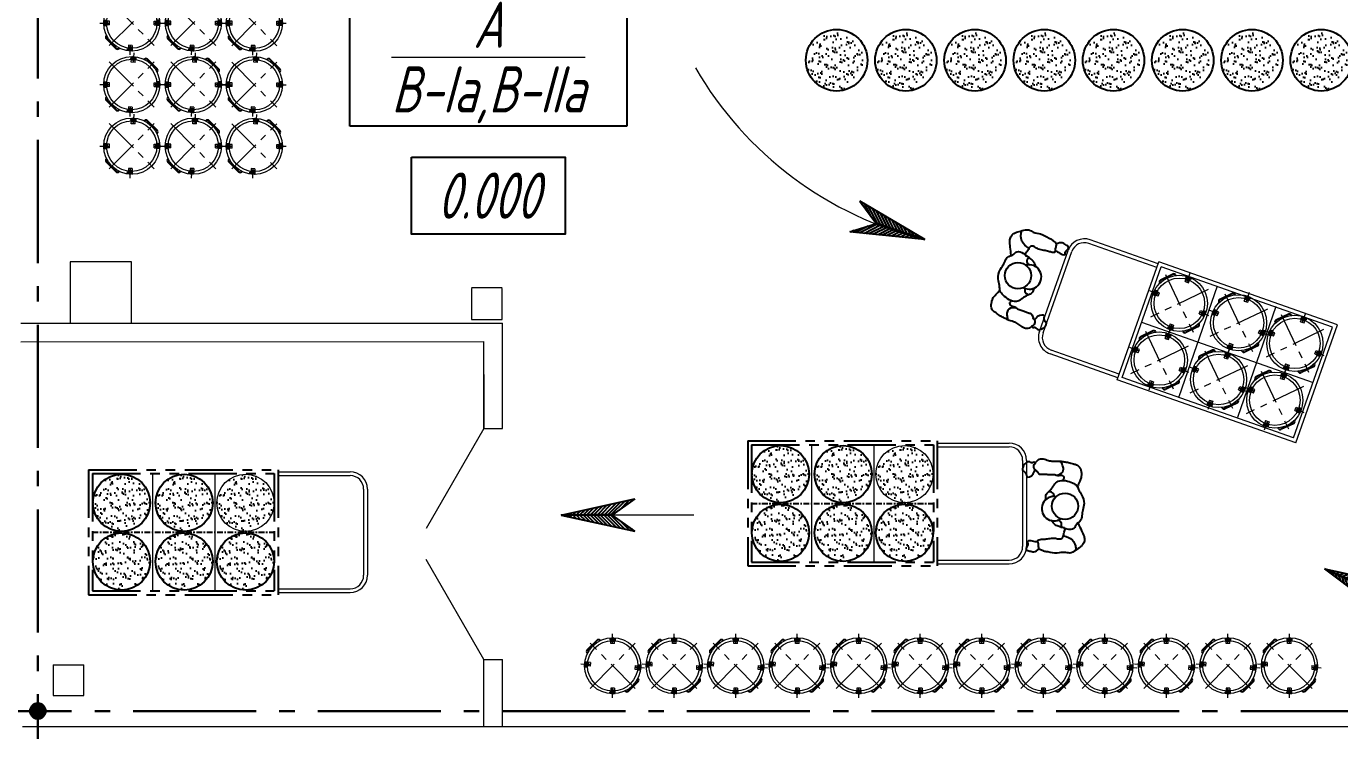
# Model space of a CAD drawing. Header units: millimetres. Extents: x -14296 to 10264, y -13087 to -5602.
# Drawn here: x -2942.2 to -2856.8, y -12718.4 to -12672.6 of the extents above; entities that cross this region are included whole.
import ezdxf

# ---------------------------------------------------------------- set-up
doc = ezdxf.new("R2010")
doc.units = ezdxf.units.MM
for name, pattern in [('CENTER', [50.8, 31.75, -6.35, 6.35, -6.35]), ('CENTER2', [1.125, 0.75, -0.125, 0.125, -0.125]), ('gost6', [12, 8, -1.5, 1, -1.5]), ('PHANTOM2', [1.25, 0.625, -0.125, 0.125, -0.125, 0.125, -0.125])]:
    doc.linetypes.add(name, pattern=pattern)
for name, color, linetype, lineweight in [('1', 4, 'Continuous', 15), ('Заземление (Сущ)', 6, 'gost6', 25), ('Рамка тонкая', 5, 'Continuous', 25), ('Строительный', 251, 'Continuous', 13), ('Текст', 7, 'Continuous', 20)]:
    doc.layers.add(name, color=color, linetype=linetype, lineweight=lineweight)
doc.layers.add('НОВЫЙ', color=7, linetype='Continuous')
doc.layers.add('орудован', color=7, linetype='Continuous')
doc.styles.add('Simplex', font='simplex.shx', dxfattribs={"width": 0.7, "oblique": 15})
pattern_1 = [(37.5, (-3564.88457, -13028.9184), (-0.0223344, 0.68315873), [0, -0.53891865, 0, -0.60273797, 0, -0.5761466]), (7.5, (-3564.8846, -13028.9184), (0.6274774, 1.0005968), [0, -0.29073243, 0, -0.4857359, 0, -0.18613967]), (327.5, (-3565.32067, -13028.9184), (1.1041249, 0.00200613), [0, -0.17727587, 0, -0.63819314, 0, -0.8331966]), (317.5, (-3565.3207, -13028.9184), (1.0658278, 0.311181), [0, -0.08863794, 0, -0.41837106, 0, -0.47864486])]
pattern_2 = [(37.5, (-3560.8158, -13028.9184), (-0.0223344, 0.68315873), [0, -0.53891865, 0, -0.60273797, 0, -0.5761466]), (7.5, (-3560.8158, -13028.9184), (0.6274774, 1.0005968), [0, -0.29073243, 0, -0.4857359, 0, -0.18613967]), (327.5, (-3561.2519, -13028.9184), (1.1041249, 0.00200613), [0, -0.17727587, 0, -0.63819314, 0, -0.8331966]), (317.5, (-3561.2519, -13028.9184), (1.0658278, 0.311181), [0, -0.08863794, 0, -0.41837106, 0, -0.47864486])]
pattern_3 = [(37.5, (-3556.82246, -13028.9184), (-0.0223344, 0.68315873), [0, -0.53891865, 0, -0.60273797, 0, -0.5761466]), (7.5, (-3556.8225, -13028.9184), (0.6274774, 1.0005968), [0, -0.29073243, 0, -0.4857359, 0, -0.18613967]), (327.5, (-3557.25856, -13028.9184), (1.1041249, 0.00200613), [0, -0.17727587, 0, -0.63819314, 0, -0.8331966]), (317.5, (-3557.2586, -13028.9184), (1.0658278, 0.311181), [0, -0.08863794, 0, -0.41837106, 0, -0.47864486])]
pattern_4 = [(37.5, (-3522.0415, -13027.0496), (-0.0223344, 0.68315873), [0, -0.53891865, 0, -0.60273797, 0, -0.5761466]), (7.5, (-3522.0415, -13027.0496), (0.6274774, 1.0005968), [0, -0.29073243, 0, -0.4857359, 0, -0.18613967]), (327.5, (-3522.4776, -13027.0496), (1.1041249, 0.00200613), [0, -0.17727587, 0, -0.63819314, 0, -0.8331966]), (317.5, (-3522.4776, -13027.0496), (1.0658278, 0.311181), [0, -0.08863794, 0, -0.41837106, 0, -0.47864486])]
pattern_5 = [(37.5, (-3517.97273, -13027.0496), (-0.0223344, 0.68315873), [0, -0.53891865, 0, -0.60273797, 0, -0.5761466]), (7.5, (-3517.9727, -13027.0496), (0.6274774, 1.0005968), [0, -0.29073243, 0, -0.4857359, 0, -0.18613967]), (327.5, (-3518.40883, -13027.0496), (1.1041249, 0.00200613), [0, -0.17727587, 0, -0.63819314, 0, -0.8331966]), (317.5, (-3518.4088, -13027.0496), (1.0658278, 0.311181), [0, -0.08863794, 0, -0.41837106, 0, -0.47864486])]
pattern_6 = [(37.5, (-3513.9794, -13027.0496), (-0.0223344, 0.68315873), [0, -0.53891865, 0, -0.60273797, 0, -0.5761466]), (7.5, (-3513.9794, -13027.0496), (0.6274774, 1.0005968), [0, -0.29073243, 0, -0.4857359, 0, -0.18613967]), (327.5, (-3514.4155, -13027.0496), (1.1041249, 0.00200613), [0, -0.17727587, 0, -0.63819314, 0, -0.8331966]), (317.5, (-3514.4155, -13027.0496), (1.0658278, 0.311181), [0, -0.08863794, 0, -0.41837106, 0, -0.47864486])]

# ---------------------------------------------------------------- blocks, each defined once
blk = doc.blocks.new('*X471')
at = {"color": 0, "linetype": 'Continuous'}
for p, q in [((172.17, 557.872), (172.747, 558.449)), ((172.396, 557.874), (173.034, 558.512)), ((172.623, 557.876), (173.322, 558.575)), ((172.849, 557.878), (173.609, 558.638)), ((173.075, 557.879), (173.897, 558.701)), ((173.302, 557.881), (174.184, 558.764)), ((173.825, 558.18), (174.472, 558.826)), ((174.617, 558.747), (174.759, 558.889)), ((170.133, 557.856), (170.16, 557.882)), ((170.36, 557.858), (170.447, 557.945)), ((170.586, 557.859), (170.735, 558.008)), ((170.812, 557.861), (171.022, 558.071)), ((171.039, 557.863), (171.309, 558.134)), ((171.265, 557.865), (171.597, 558.197)), ((171.491, 557.867), (171.884, 558.26)), ((171.717, 557.868), (172.172, 558.323)), ((171.944, 557.87), (172.459, 558.386))]:
    blk.add_line(p, q, dxfattribs=at)
blk = doc.blocks.new('A$C54072D2E')
at = {"layer": 'НОВЫЙ', "color": 3}
for p, q in [((-1.442, 1.063), (-0.001, 0.054)), ((3.373, 0.064), (-1.442, 1.063)), ((3.373, 0.064), (-1.419, -1.041)), ((-1.419, -1.041), (0, 0)), ((-0.001, 0.054), (3.373, 0.064)), ((0, 0), (3.373, 0.064))]:
    blk.add_line(p, q, dxfattribs=at)
at = {"layer": 'НОВЫЙ', "color": 3, "xscale": -1, "rotation": 0.6223394794367199}
blk.add_blockref('*X471', (179.458, -555.912), dxfattribs=at)
at = {"layer": 'НОВЫЙ', "color": 3, "rotation": 180.6223394794367}
blk.add_blockref('*X471', (167.34, 559.733), dxfattribs=at)
blk = doc.blocks.new('A$C13DC7972')
at = {"layer": '1', "color": 3, "linetype": 'CENTER', "ltscale": 0.07}
for p, q in [((0, 2.075), (0, -2.075)), ((-2.075, 0), (2.075, 0))]:
    blk.add_line(p, q, dxfattribs=at)
at = {"layer": '1', "color": 3}
for p, q in [((-1.467, 1.467), (-1.029, 1.029)), ((-1.361, 1.191), (-1.388, 1.164)), ((-1.388, 1.164), (-1.278, 1.053)), ((-1.114, 0.944), (-1.373, 1.203)), ((-1.334, 1.164), (-1.299, 1.2)), ((-1.316, 1.217), (-1.213, 1.114)), ((-1.081, 1.366), (-1.309, 1.139)), ((-1.278, 1.053), (-1.251, 1.081)), ((-1.217, 1.316), (-1.114, 1.213)), ((-1.213, 1.114), (-1.114, 1.213)), ((-0.944, 1.114), (-1.203, 1.373)), ((-1.2, 1.299), (-1.164, 1.334)), ((-1.199, 1.029), (-1.029, 1.199)), ((-1.051, 1.259), (-1.182, 1.39)), ((-1.153, 1.361), (-1.131, 1.384)), ((-1.131, 1.384), (-1.064, 1.317)), ((-1.114, 0.944), (-0.944, 1.114)), ((-1.064, 1.317), (-1.087, 1.295)), ((1.013, 1.051), (1.288, 1.293)), ((1.172, 0.871), (1.013, 1.051)), ((1.558, 1.371), (1.092, 0.961)), ((1.262, 0.95), (1.103, 1.13)), ((1.129, 1.189), (1.268, 1.312)), ((1.217, 1.309), (1.146, 1.247)), ((1.146, 1.247), (1.167, 1.223)), ((1.166, 1.295), (1.379, 1.053)), ((1.172, 0.871), (1.446, 1.113)), ((1.299, 1.236), (1.189, 1.139)), ((1.281, 1.034), (1.189, 1.139)), ((1.238, 1.285), (1.217, 1.309)), ((1.28, 1.22), (1.247, 1.257)), ((1.391, 1.131), (1.281, 1.034)), ((1.343, 0.969), (1.317, 0.999)), ((1.46, 1.073), (1.343, 0.969)), ((1.406, 1.077), (1.373, 1.114)), ((1.434, 1.102), (1.46, 1.073)), ((-1.91, 0.45), (-1.91, -0.45)), ((-1.86, 0.45), (-1.86, -0.45)), ((-1.76, 0.6), (-1.724, 0.6)), ((1.76, 0.6), (1.724, 0.6)), ((1.86, 0.45), (1.86, -0.45)), ((1.91, 0.45), (1.91, -0.45)), ((-1.76, -0.6), (-1.724, -0.6)), ((1.76, -0.6), (1.724, -0.6)), ((-1.092, -0.961), (-1.558, -1.371)), ((-1.324, -0.968), (-1.463, -1.091)), ((-1.453, -1.04), (-1.383, -0.978)), ((-1.432, -1.064), (-1.453, -1.04)), ((-1.172, -0.871), (-1.446, -1.113)), ((-1.433, -0.992), (-1.22, -1.233)), ((-1.373, -1.114), (-1.406, -1.077)), ((-1.391, -1.131), (-1.281, -1.034)), ((-1.383, -0.978), (-1.362, -1.002)), ((-1.299, -1.236), (-1.189, -1.139)), ((-1.013, -1.051), (-1.288, -1.293)), ((-1.189, -1.139), (-1.281, -1.034)), ((-1.247, -1.257), (-1.28, -1.22)), ((-1.276, -1.282), (-1.25, -1.311)), ((-1.103, -1.13), (-1.262, -0.95)), ((-1.25, -1.311), (-1.133, -1.208)), ((-1.013, -1.051), (-1.172, -0.871)), ((-1.133, -1.208), (-1.158, -1.179)), ((0.944, -1.114), (1.114, -0.944)), ((0.944, -1.114), (1.203, -1.373)), ((1.029, -1.029), (1.467, -1.467)), ((1.029, -1.199), (1.199, -1.029)), ((1.053, -1.278), (1.081, -1.251)), ((1.164, -1.388), (1.053, -1.278)), ((1.114, -0.944), (1.373, -1.203)), ((1.114, -1.213), (1.213, -1.114)), ((1.217, -1.316), (1.114, -1.213)), ((1.366, -1.081), (1.139, -1.309)), ((1.164, -1.334), (1.2, -1.299)), ((1.191, -1.361), (1.164, -1.388)), ((1.316, -1.217), (1.213, -1.114)), ((1.259, -1.051), (1.39, -1.182)), ((1.317, -1.064), (1.295, -1.087)), ((1.299, -1.2), (1.334, -1.164)), ((1.384, -1.131), (1.317, -1.064)), ((1.361, -1.153), (1.384, -1.131))]:
    blk.add_line(p, q, dxfattribs=at)
for radius in [1.825, 1.64]:
    blk.add_circle((0, 0), radius, dxfattribs=at)
for centre, radius, start, end in [((-1.227, 1.227), 0.09, 83.94798, 186.05202), ((-1.227, 1.227), 0.09, 263.94798, 6.05202), ((1.303, 1.146), 0.09, 170.29012, 272.39416), ((1.303, 1.146), 0.09, 350.29012, 92.39416), ((-1.76, 0.45), 0.15, 90, 180), ((-1.76, 0.45), 0.1, 90, 180), ((1.76, 0.45), 0.15, 0, 90), ((1.76, 0.45), 0.1, 0, 90), ((-1.76, -0.45), 0.15, 180, 270), ((-1.76, -0.45), 0.1, 180, 270), ((1.76, -0.45), 0.15, 270, 0), ((1.76, -0.45), 0.1, 270, 0), ((-1.303, -1.146), 0.09, 170.29012, 272.39416), ((-1.303, -1.146), 0.09, 350.29012, 92.39416), ((1.227, -1.227), 0.09, 83.94798, 186.05202), ((1.227, -1.227), 0.09, 263.94798, 6.05202)]:
    blk.add_arc(centre, radius, start, end, dxfattribs=at)

msp = doc.modelspace()

# ---------------------------------------------------------------- hatches: boundary and pattern name
h = msp.add_hatch()
h.set_pattern_fill('AR-SAND', color=256, scale=0.013959, angle=17.7879354)
h.set_pattern_definition([(55.287935, (-3389.0016, -13176.8083), (-0.22996813, 0.64367642), [0, -0.53891865, 0, -0.60273797, 0, -0.5761466]), (25.28794, (-3389.0016, -13176.8083), (0.2918029, 1.1444531), [0, -0.29073243, 0, -0.4857359, 0, -0.18613967]), (345.28794, (-3389.4169, -13176.94155), (1.05072796, 0.33921465), [0, -0.17727587, 0, -0.63819314, 0, -0.8331966]), (335.28794, (-3389.4169, -13176.94155), (0.9198104, 0.6219095), [0, -0.08863794, 0, -0.41837106, 0, -0.47864486])])
h.paths.add_polyline_path([(-2891.32169, -12675.4343, 1), (-2887.77731, -12674.29715, 1)])
h = msp.add_hatch()
h.set_pattern_fill('AR-SAND', color=256, scale=0.013959, angle=17.7879354)
h.set_pattern_definition([(55.287935, (-3384.5016, -13176.8083), (-0.22996813, 0.64367642), [0, -0.53891865, 0, -0.60273797, 0, -0.5761466]), (25.28794, (-3384.5016, -13176.8083), (0.2918029, 1.1444531), [0, -0.29073243, 0, -0.4857359, 0, -0.18613967]), (345.28794, (-3384.9169, -13176.94155), (1.05072796, 0.33921465), [0, -0.17727587, 0, -0.63819314, 0, -0.8331966]), (335.28794, (-3384.9169, -13176.94155), (0.9198104, 0.6219095), [0, -0.08863794, 0, -0.41837106, 0, -0.47864486])])
h.paths.add_polyline_path([(-2886.82169, -12675.4343, 1), (-2883.27731, -12674.29715, 1)])
h = msp.add_hatch()
h.set_pattern_fill('AR-SAND', color=256, scale=0.013959, angle=17.7879354)
h.set_pattern_definition([(55.287935, (-3380.0016, -13176.8083), (-0.22996813, 0.64367642), [0, -0.53891865, 0, -0.60273797, 0, -0.5761466]), (25.28794, (-3380.0016, -13176.8083), (0.2918029, 1.1444531), [0, -0.29073243, 0, -0.4857359, 0, -0.18613967]), (345.28794, (-3380.4169, -13176.94155), (1.05072796, 0.33921465), [0, -0.17727587, 0, -0.63819314, 0, -0.8331966]), (335.28794, (-3380.4169, -13176.94155), (0.9198104, 0.6219095), [0, -0.08863794, 0, -0.41837106, 0, -0.47864486])])
h.paths.add_polyline_path([(-2882.32169, -12675.4343, 1), (-2878.77731, -12674.29715, 1)])
h = msp.add_hatch()
h.set_pattern_fill('AR-SAND', color=256, scale=0.013959, angle=17.7879354)
h.set_pattern_definition([(55.287935, (-3375.5016, -13176.8083), (-0.22996813, 0.64367642), [0, -0.53891865, 0, -0.60273797, 0, -0.5761466]), (25.28794, (-3375.5016, -13176.8083), (0.2918029, 1.1444531), [0, -0.29073243, 0, -0.4857359, 0, -0.18613967]), (345.28794, (-3375.9169, -13176.94155), (1.05072796, 0.33921465), [0, -0.17727587, 0, -0.63819314, 0, -0.8331966]), (335.28794, (-3375.9169, -13176.94155), (0.9198104, 0.6219095), [0, -0.08863794, 0, -0.41837106, 0, -0.47864486])])
h.paths.add_polyline_path([(-2877.82169, -12675.4343, 1), (-2874.27731, -12674.29715, 1)])
h = msp.add_hatch()
h.set_pattern_fill('AR-SAND', color=256, scale=0.013959, angle=17.7879354)
h.set_pattern_definition([(55.287935, (-3371.0016, -13176.8083), (-0.22996813, 0.64367642), [0, -0.53891865, 0, -0.60273797, 0, -0.5761466]), (25.28794, (-3371.0016, -13176.8083), (0.2918029, 1.1444531), [0, -0.29073243, 0, -0.4857359, 0, -0.18613967]), (345.28794, (-3371.4169, -13176.94155), (1.05072796, 0.33921465), [0, -0.17727587, 0, -0.63819314, 0, -0.8331966]), (335.28794, (-3371.4169, -13176.94155), (0.9198104, 0.6219095), [0, -0.08863794, 0, -0.41837106, 0, -0.47864486])])
h.paths.add_polyline_path([(-2873.32169, -12675.4343, 1), (-2869.77731, -12674.29715, 1)])
h = msp.add_hatch()
h.set_pattern_fill('AR-SAND', color=256, scale=0.013959, angle=17.7879354)
h.set_pattern_definition([(55.287935, (-3366.5016, -13176.8083), (-0.22996813, 0.64367642), [0, -0.53891865, 0, -0.60273797, 0, -0.5761466]), (25.28794, (-3366.5016, -13176.8083), (0.2918029, 1.1444531), [0, -0.29073243, 0, -0.4857359, 0, -0.18613967]), (345.28794, (-3366.9169, -13176.94155), (1.05072796, 0.33921465), [0, -0.17727587, 0, -0.63819314, 0, -0.8331966]), (335.28794, (-3366.9169, -13176.94155), (0.9198104, 0.6219095), [0, -0.08863794, 0, -0.41837106, 0, -0.47864486])])
h.paths.add_polyline_path([(-2868.82169, -12675.4343, 1), (-2865.27731, -12674.29715, 1)])
h = msp.add_hatch()
h.set_pattern_fill('AR-SAND', color=256, scale=0.013959, angle=17.7879354)
h.set_pattern_definition([(55.287935, (-3362.0016, -13176.8083), (-0.22996813, 0.64367642), [0, -0.53891865, 0, -0.60273797, 0, -0.5761466]), (25.28794, (-3362.0016, -13176.8083), (0.2918029, 1.1444531), [0, -0.29073243, 0, -0.4857359, 0, -0.18613967]), (345.28794, (-3362.4169, -13176.94155), (1.05072796, 0.33921465), [0, -0.17727587, 0, -0.63819314, 0, -0.8331966]), (335.28794, (-3362.4169, -13176.94155), (0.9198104, 0.6219095), [0, -0.08863794, 0, -0.41837106, 0, -0.47864486])])
h.paths.add_polyline_path([(-2864.32169, -12675.4343, 1), (-2860.77731, -12674.29715, 1)])
h = msp.add_hatch()
h.set_pattern_fill('AR-SAND', color=256, scale=0.013959, angle=17.7879354)
h.set_pattern_definition([(55.287935, (-3357.5016, -13176.8083), (-0.22996813, 0.64367642), [0, -0.53891865, 0, -0.60273797, 0, -0.5761466]), (25.28794, (-3357.5016, -13176.8083), (0.2918029, 1.1444531), [0, -0.29073243, 0, -0.4857359, 0, -0.18613967]), (345.28794, (-3357.9169, -13176.94155), (1.05072796, 0.33921465), [0, -0.17727587, 0, -0.63819314, 0, -0.8331966]), (335.28794, (-3357.9169, -13176.94155), (0.9198104, 0.6219095), [0, -0.08863794, 0, -0.41837106, 0, -0.47864486])])
h.paths.add_polyline_path([(-2859.82169, -12675.4343, 1), (-2856.27731, -12674.29715, 1)])
h = msp.add_hatch()
h.set_pattern_fill('AR-SAND', color=256, scale=0.013959)
h.set_pattern_definition(pattern_4)
h.paths.add_polyline_path([(-2894.98661, -12701.68303, 1), (-2891.26428, -12701.68303, 1)])
h = msp.add_hatch()
h.set_pattern_fill('AR-SAND', color=256, scale=0.013959)
h.set_pattern_definition(pattern_5)
h.paths.add_polyline_path([(-2890.91785, -12701.68303, 1), (-2887.19553, -12701.68303, 1)])
h = msp.add_hatch()
h.set_pattern_fill('AR-SAND', color=256, scale=0.013959)
h.set_pattern_definition(pattern_6)
h.paths.add_polyline_path([(-2886.9245, -12701.68303, 1), (-2883.20217, -12701.68303, 1)])
h = msp.add_hatch()
h.set_pattern_fill('AR-SAND', color=256, scale=0.013959)
h.set_pattern_definition(pattern_1)
h.paths.add_polyline_path([(-2937.82969, -12703.55185, 1), (-2934.10736, -12703.55185, 1)])
h = msp.add_hatch()
h.set_pattern_fill('AR-SAND', color=256, scale=0.013959)
h.set_pattern_definition(pattern_2)
h.paths.add_polyline_path([(-2933.76094, -12703.55185, 1), (-2930.03861, -12703.55185, 1)])
h = msp.add_hatch()
h.set_pattern_fill('AR-SAND', color=256, scale=0.013959)
h.set_pattern_definition(pattern_3)
h.paths.add_polyline_path([(-2929.76758, -12703.55185, 1), (-2926.04525, -12703.55185, 1)])
h = msp.add_hatch()
h.set_pattern_fill('AR-SAND', color=256, scale=0.013959)
h.set_pattern_definition(pattern_4)
h.paths.add_polyline_path([(-2894.98661, -12705.49234, -1), (-2891.26428, -12705.49234, -1)])
h = msp.add_hatch()
h.set_pattern_fill('AR-SAND', color=256, scale=0.013959)
h.set_pattern_definition(pattern_5)
h.paths.add_polyline_path([(-2890.91785, -12705.49234, -1), (-2887.19553, -12705.49234, -1)])
h = msp.add_hatch()
h.set_pattern_fill('AR-SAND', color=256, scale=0.013959)
h.set_pattern_definition(pattern_6)
h.paths.add_polyline_path([(-2886.9245, -12705.49234, -1), (-2883.20217, -12705.49234, -1)])
h = msp.add_hatch()
h.set_pattern_fill('AR-SAND', color=256, scale=0.013959)
h.set_pattern_definition(pattern_1)
h.paths.add_polyline_path([(-2937.82969, -12707.36115, -1), (-2934.10736, -12707.36115, -1)])
h = msp.add_hatch()
h.set_pattern_fill('AR-SAND', color=256, scale=0.013959)
h.set_pattern_definition(pattern_2)
h.paths.add_polyline_path([(-2933.76094, -12707.36115, -1), (-2930.03861, -12707.36115, -1)])
h = msp.add_hatch()
h.set_pattern_fill('AR-SAND', color=256, scale=0.013959)
h.set_pattern_definition(pattern_3)
h.paths.add_polyline_path([(-2929.76758, -12707.36115, -1), (-2926.04525, -12707.36115, -1)])
at = {"layer": 'Заземление (Сущ)', "lineweight": 30}
msp.add_hatch(color=256, dxfattribs=at).paths.add_polyline_path([(-2940.90898, -12717.07393, 1), (-2941.90898, -12717.07393, 1)])

# ---------------------------------------------------------------- linework, layer by layer
at = {"color": 3, "linetype": 'PHANTOM2', "ltscale": 5}
for p, q in [((-2895.25969, -12699.52769), (-2882.93969, -12699.52769)), ((-2895.25969, -12699.52769), (-2895.25969, -12707.64769)), ((-2895.00969, -12699.77769), (-2883.18969, -12699.77769)), ((-2895.00969, -12699.77769), (-2895.00969, -12707.39769)), ((-2883.18969, -12699.77769), (-2883.18969, -12707.39769)), ((-2882.93969, -12699.52769), (-2882.93969, -12707.64769)), ((-2938.10278, -12701.3965), (-2925.78278, -12701.3965)), ((-2938.10278, -12701.3965), (-2938.10278, -12709.5165)), ((-2937.85278, -12701.6465), (-2926.03278, -12701.6465)), ((-2937.85278, -12701.6465), (-2937.85278, -12709.2665)), ((-2926.03278, -12701.6465), (-2926.03278, -12709.2665)), ((-2925.78278, -12701.3965), (-2925.78278, -12709.5165)), ((-2895.25969, -12707.64769), (-2882.93969, -12707.64769)), ((-2895.00969, -12707.39769), (-2883.18969, -12707.39769)), ((-2937.85278, -12709.2665), (-2926.03278, -12709.2665)), ((-2938.10278, -12709.5165), (-2925.78278, -12709.5165))]:
    msp.add_line(p, q, dxfattribs=at)
at = {"layer": '1', "color": 3}
for p, q in [((-2876.29119, -12692.42649), (-2874.42637, -12687.14611)), ((-2868.66131, -12688.25414), (-2873.0742, -12686.69568)), ((-2868.57805, -12688.01841), (-2872.99094, -12686.45995)), ((-2876.05546, -12692.50974), (-2874.19063, -12687.22936)), ((-2871.2371, -12695.54767), (-2868.5331, -12687.89111)), ((-2856.91626, -12691.99373), (-2868.5331, -12687.89111)), ((-2870.91812, -12695.39519), (-2868.38062, -12688.2101)), ((-2857.23524, -12692.14621), (-2868.38062, -12688.2101)), ((-2864.74286, -12689.47068), (-2867.23808, -12696.67056)), ((-2860.91355, -12690.79778), (-2863.40877, -12697.99766)), ((-2869.64937, -12691.80264), (-2858.50399, -12695.73876)), ((-2859.77274, -12699.3313), (-2857.23524, -12692.14621)), ((-2859.62026, -12699.65028), (-2856.91626, -12691.99373)), ((-2871.19214, -12695.42037), (-2875.60503, -12693.86191)), ((-2871.10889, -12695.18464), (-2875.52178, -12693.62618)), ((-2859.62026, -12699.65028), (-2871.2371, -12695.54767)), ((-2859.77274, -12699.3313), (-2870.91812, -12695.39519)), ((-2891.11492, -12699.77769), (-2891.11492, -12707.39769)), ((-2887.06217, -12699.77769), (-2887.06217, -12707.39769)), ((-2882.93969, -12699.66269), (-2878.25969, -12699.66269)), ((-2882.93969, -12699.91269), (-2878.25969, -12699.91269)), ((-2877.38469, -12700.78769), (-2877.38469, -12706.38769)), ((-2877.13469, -12700.78769), (-2877.13469, -12706.38769)), ((-2933.958, -12701.6465), (-2933.958, -12709.2665)), ((-2929.90525, -12701.6465), (-2929.90525, -12709.2665)), ((-2925.78278, -12701.5315), (-2921.10278, -12701.5315)), ((-2925.78278, -12701.7815), (-2921.10278, -12701.7815)), ((-2920.22778, -12702.6565), (-2920.22778, -12708.2565)), ((-2919.97778, -12702.6565), (-2919.97778, -12708.2565)), ((-2898.76419, -12704.34402), (-2907.39142, -12704.34402)), ((-2882.93969, -12707.26269), (-2878.25969, -12707.26269)), ((-2882.93969, -12707.51269), (-2878.25969, -12707.51269)), ((-2925.78278, -12709.1315), (-2921.10278, -12709.1315)), ((-2925.78278, -12709.3815), (-2921.10278, -12709.3815))]:
    msp.add_line(p, q, dxfattribs=at)
for centre in [(-2885.06333, -12701.68303), (-2927.90642, -12703.55185)]:
    msp.add_circle(centre, 1.86116, dxfattribs=at)
for centre, radius, start, end in [((-2878.19956, -12663.48699), 23.61, 209.9672169, 256.4456441), ((-2873.36557, -12687.52074), 1.125, 70.5487412, 160.5487412), ((-2873.36557, -12687.52074), 0.875, 70.5487412, 160.5487412), ((-2875.2304, -12692.80112), 1.125, 160.5487412, 250.5487412), ((-2875.2304, -12692.80112), 0.875, 160.5487412, 250.5487412), ((-2878.25969, -12700.78769), 1.125, 0, 90), ((-2878.25969, -12700.78769), 0.875, 0, 90), ((-2921.10278, -12702.6565), 1.125, 0, 90), ((-2921.10278, -12702.6565), 0.875, 0, 90), ((-2878.25969, -12706.38769), 1.125, 270, 0), ((-2878.25969, -12706.38769), 0.875, 270, 0), ((-2921.10278, -12708.2565), 1.125, 270, 0), ((-2921.10278, -12708.2565), 0.875, 270, 0)]:
    msp.add_arc(centre, radius, start, end, dxfattribs=at)
at = {"layer": 'Заземление (Сущ)', "lineweight": 30}
for p, q in [((-2941.40898, -12631.97393), (-2941.40898, -12807.97393)), ((-2947.20898, -12717.07393), (-2822.90898, -12717.07393))]:
    msp.add_line(p, q, dxfattribs=at)
msp.add_circle((-2941.40898, -12717.07393), 0.5, dxfattribs=at)
at = {"layer": 'НОВЫЙ', "color": 3, "linetype": 'CENTER2', "ltscale": 0.5}
for p, q in [((-2895.00969, -12703.58769), (-2883.18969, -12703.58769)), ((-2937.85278, -12705.4565), (-2926.03278, -12705.4565))]:
    msp.add_line(p, q, dxfattribs=at)
at = {"layer": 'НОВЫЙ', "color": 3}
for centre, radius in [((-2889.4758, -12674.79362), 2), ((-2884.9758, -12674.79362), 2), ((-2880.4758, -12674.79362), 2), ((-2875.9758, -12674.79362), 2), ((-2871.4758, -12674.79362), 2), ((-2866.9758, -12674.79362), 2), ((-2862.4758, -12674.79362), 2), ((-2857.9758, -12674.79362), 2), ((-2893.12544, -12701.68303), 1.86116), ((-2889.05669, -12701.68303), 1.86116), ((-2935.96853, -12703.55185), 1.86116), ((-2931.89978, -12703.55185), 1.86116), ((-2893.12544, -12705.49234), 1.86116), ((-2889.05669, -12705.49234), 1.86116), ((-2885.06333, -12705.49234), 1.86116), ((-2935.96853, -12707.36115), 1.86116), ((-2931.89978, -12707.36115), 1.86116), ((-2927.90642, -12707.36115), 1.86116)]:
    msp.add_circle(centre, radius, dxfattribs=at)
at = {"layer": 'орудован', "color": 3, "ltscale": 0.3}
for centre in [(-2877.69154, -12688.78898), (-2874.62638, -12703.7711)]:
    msp.add_circle(centre, 0.85449, dxfattribs=at)
at = {"layer": 'орудован', "color": 3, "lineweight": -2, "ltscale": 0.3}
for centre, radius, start, end in [((-2876.86692, -12687.83789), 0.24831, 125.7080502, 260.4805602), ((-2876.94937, -12689.72227), 0.30194, 159.7396687, 265.3747265), ((-2875.63196, -12703.13029), 0.30194, 358.7396687, 104.3747265), ((-2875.09644, -12704.93885), 0.24831, 324.7080502, 99.4805602)]:
    msp.add_arc(centre, radius, start, end, dxfattribs=at)
at = {"layer": 'орудован', "color": 3, "ltscale": 0.3}
for centre, start, end in [((-2876.95873, -12688.87385), 241.1670754, 105.6211592), ((-2875.3469, -12703.92944), 80.1670754, 304.6211592)]:
    msp.add_arc(centre, 0.79269, start, end, dxfattribs=at)
for points in [[(-2878.12856, -12687.46408), (-2878.1916, -12686.93941), (-2878.22046, -12686.52713), (-2878.15626, -12686.26426), (-2877.95607, -12686.05314), (-2877.78149, -12685.96985), (-2877.42103, -12685.86461), (-2876.98766, -12685.81994), (-2876.69206, -12685.96476), (-2876.21884, -12686.07517), (-2875.66677, -12686.34511), (-2875.46399, -12686.45624), (-2875.32292, -12686.59117), (-2875.20474, -12686.7042), (-2875.20231, -12686.81354), (-2875.26195, -12687.05776), (-2875.31521, -12687.27582), (-2875.45382, -12687.27891), (-2875.70105, -12687.21853), (-2876.00075, -12687.14534), (-2876.35493, -12687.05884), (-2876.60701, -12686.92069), (-2876.80044, -12686.87345), (-2876.94238, -12686.95967), (-2877.08141, -12687.21334), (-2877.2185, -12687.43374), (-2877.03413, -12687.56364), (-2876.90652, -12687.67179)], [(-2876.97636, -12687.00783), (-2877.43053, -12686.54942), (-2877.49306, -12686.14846), (-2877.44925, -12685.872)], [(-2875.2696, -12687.15992), (-2874.95688, -12687.3313), (-2874.78875, -12687.42344), (-2874.64412, -12687.42022), (-2874.59864, -12687.23402), (-2874.4833, -12687.11342), (-2874.39765, -12686.95714), (-2874.57987, -12686.78286), (-2874.80749, -12686.65811), (-2875.19857, -12686.72657)], [(-2876.66357, -12689.62785), (-2876.74955, -12689.86795), (-2876.94759, -12690.01055), (-2877.16352, -12690.11679), (-2877.78878, -12690.4697), (-2878.26877, -12690.3507), (-2878.64174, -12690.06028), (-2878.85337, -12689.79135), (-2878.87921, -12689.52683), (-2878.94795, -12689.13496), (-2878.91292, -12688.55082), (-2878.69761, -12688.17307), (-2878.52311, -12687.84773), (-2878.34919, -12687.58385), (-2878.02617, -12687.43855), (-2877.76403, -12687.23359), (-2877.33099, -12687.34065), (-2877.09141, -12687.53174), (-2876.89435, -12687.67728), (-2876.69806, -12687.85099), (-2876.54331, -12688.23192)], [(-2878.12823, -12690.43289), (-2878.23957, -12690.58737), (-2878.18719, -12690.70382), (-2877.88388, -12690.81892), (-2877.72298, -12690.93488), (-2877.47209, -12691.03009), (-2877.23754, -12691.1191), (-2877.003, -12691.20811), (-2876.80754, -12691.28228), (-2876.66573, -12691.59754), (-2876.6281, -12691.64365), (-2876.59768, -12691.83111), (-2876.64516, -12691.95623), (-2876.83814, -12692.11372), (-2877.10428, -12692.23344), (-2877.43381, -12692.10838), (-2877.70347, -12691.91403), (-2877.97926, -12691.7792), (-2878.36015, -12691.65791), (-2878.56912, -12691.54494), (-2878.82983, -12691.41318), (-2879.10964, -12691.21529), (-2879.27436, -12691.10192), (-2879.4111, -12690.88575), (-2879.39612, -12690.48018), (-2879.28928, -12690.21909), (-2879.12802, -12690.02209), (-2878.86788, -12689.72718)], [(-2877.79249, -12690.88211), (-2878.28178, -12690.96152), (-2878.37892, -12691.0963), (-2878.40513, -12691.35519), (-2878.36015, -12691.65791)], [(-2876.792, -12692.08474), (-2876.6939, -12692.15545), (-2876.60258, -12692.14062), (-2876.51658, -12692.20261), (-2876.39564, -12692.28977), (-2876.11734, -12692.2446), (-2875.90819, -12692.0739), (-2875.84331, -12691.90294), (-2875.99405, -12691.60746), (-2875.97108, -12691.42317), (-2876.41063, -12691.45075), (-2876.63634, -12691.63278), (-2876.70423, -12691.52506)], [(-2874.74869, -12702.07459), (-2874.69371, -12701.89227), (-2874.78114, -12701.79923), (-2875.10541, -12701.78914), (-2875.2953, -12701.73188), (-2875.56351, -12701.72354), (-2875.81427, -12701.71574), (-2876.065, -12701.70794), (-2876.27396, -12701.70145), (-2876.51068, -12701.44953), (-2876.56127, -12701.41818), (-2876.65107, -12701.25084), (-2876.64691, -12701.11709), (-2876.51572, -12700.90534), (-2876.30306, -12700.70551), (-2875.95076, -12700.71646), (-2875.63252, -12700.81243), (-2875.32786, -12700.85013), (-2874.92823, -12700.8408), (-2874.69387, -12700.87958), (-2874.40447, -12700.91928), (-2874.07547, -12701.0153), (-2873.88282, -12701.06887), (-2873.68315, -12701.22874), (-2873.56527, -12701.61709), (-2873.58129, -12701.89874), (-2873.66962, -12702.1375), (-2873.81958, -12702.50104)], [(-2875.21239, -12701.75915), (-2874.77561, -12701.52477), (-2874.72764, -12701.36571), (-2874.78714, -12701.11239), (-2874.92823, -12700.8408)], [(-2876.54991, -12700.94777), (-2876.66568, -12700.91285), (-2876.7472, -12700.9566), (-2876.84869, -12700.92599), (-2876.99142, -12700.88295), (-2877.23985, -12701.01626), (-2877.38204, -12701.24575), (-2877.38772, -12701.42852), (-2877.149, -12701.65883), (-2877.11072, -12701.84056), (-2876.7041, -12701.67138), (-2876.54995, -12701.42578), (-2876.45068, -12701.50553)], [(-2875.87146, -12703.31262), (-2875.86833, -12703.0576), (-2875.72751, -12702.8583), (-2875.55793, -12702.68754), (-2875.08163, -12702.15029), (-2874.58905, -12702.10654), (-2874.14184, -12702.25972), (-2873.85419, -12702.44509), (-2873.74363, -12702.68679), (-2873.55106, -12703.03493), (-2873.39401, -12703.59865), (-2873.4746, -12704.02592), (-2873.53368, -12704.39034), (-2873.61221, -12704.69647), (-2873.87033, -12704.93902), (-2874.05146, -12705.21816), (-2874.49576, -12705.25791), (-2874.7845, -12705.15523), (-2875.0182, -12705.08178), (-2875.26036, -12704.98144), (-2875.53069, -12704.67165)], [(-2873.78183, -12704.88155), (-2873.55141, -12705.35711), (-2873.3899, -12705.73753), (-2873.36502, -12706.00698), (-2873.48556, -12706.27177), (-2873.62351, -12706.40736), (-2873.93008, -12706.62422), (-2874.32529, -12706.80755), (-2874.65194, -12706.76686), (-2875.13532, -12706.81653), (-2875.74519, -12706.74103), (-2875.97311, -12706.70197), (-2876.15042, -12706.62033), (-2876.29896, -12706.55193), (-2876.33686, -12706.44934), (-2876.35997, -12706.19901), (-2876.38061, -12705.97548), (-2876.25056, -12705.92744), (-2875.99713, -12705.90404), (-2875.68994, -12705.87567), (-2875.32689, -12705.84215), (-2875.04357, -12705.8907), (-2874.8453, -12705.87239), (-2874.73916, -12705.74465), (-2874.6903, -12705.45954), (-2874.63243, -12705.20652), (-2874.84904, -12705.14372), (-2875.00492, -12705.08301)], [(-2874.72271, -12705.68806), (-2874.14404, -12705.97363), (-2873.95438, -12706.33239), (-2873.9058, -12706.60805)], [(-2876.386, -12706.09992), (-2876.73748, -12706.03969), (-2876.92645, -12706.00731), (-2877.06215, -12706.05744), (-2877.04453, -12706.2483), (-2877.11433, -12706.39988), (-2877.14443, -12706.57554), (-2876.91539, -12706.681), (-2876.65957, -12706.72484), (-2876.31207, -12706.53279)]]:
    msp.add_spline(points, degree=3, dxfattribs=at)
at = {"layer": 'Рамка тонкая'}
for p, q in [((-2921.12173, -12679.0879), (-2921.12173, -12670.0879)), ((-2903.12173, -12670.0879), (-2903.12173, -12679.0879)), ((-2903.12173, -12679.0879), (-2921.12173, -12679.0879))]:
    msp.add_line(p, q, dxfattribs=at)
msp.add_lwpolyline([(-2917.12173, -12681.0879), (-2907.12173, -12681.0879), (-2907.12173, -12686.0879), (-2917.12173, -12686.0879)], close=True, dxfattribs=at)
at = {"layer": 'Строительный'}
for p, q in [((-2935.30898, -12687.88466), (-2939.30898, -12687.88466)), ((-2939.30898, -12687.88466), (-2939.30898, -12691.88466)), ((-2935.30898, -12691.88466), (-2935.30898, -12687.88466)), ((-2913.21954, -12689.56355), (-2911.21954, -12689.56355)), ((-2913.21954, -12689.62725), (-2913.21954, -12691.62725)), ((-2911.21954, -12691.62725), (-2911.21954, -12689.62725)), ((-2939.30898, -12691.88466), (-2935.30898, -12691.88466)), ((-2913.21954, -12691.62725), (-2911.21954, -12691.62725)), ((-2912.40898, -12698.72393), (-2912.40898, -12693.0777)), ((-2912.40898, -12698.72393), (-2916.15898, -12705.21912)), ((-2912.40898, -12698.72393), (-2911.20948, -12698.72393)), ((-2912.40898, -12713.72393), (-2916.15898, -12707.22874)), ((-2940.40898, -12714.07393), (-2940.40898, -12716.07393)), ((-2940.40898, -12714.07393), (-2938.40898, -12714.07393)), ((-2938.40898, -12716.07393), (-2938.40898, -12714.07393)), ((-2912.40898, -12713.72393), (-2911.20948, -12713.72393)), ((-2940.40898, -12716.07393), (-2938.40898, -12716.07393)), ((-2942.40898, -12718.07393), (-2821.90898, -12718.07393))]:
    msp.add_line(p, q, dxfattribs=at)
at = {"layer": 'Строительный', "linetype": 'ByBlock'}
for p, q in [((-2942.50686, -12691.87657), (-2911.20947, -12691.87657)), ((-2911.20948, -12698.72393), (-2911.20947, -12691.87657)), ((-2942.50686, -12693.07828), (-2912.40898, -12693.0777)), ((-2912.40899, -12695.22104), (-2912.40898, -12698.72393)), ((-2912.40898, -12718.07417), (-2912.40898, -12713.72393)), ((-2911.20948, -12718.07417), (-2911.20948, -12713.72393))]:
    msp.add_line(p, q, dxfattribs=at)

# ---------------------------------------------------------------- block references
at = {"layer": '1', "color": 3}
for p, rotation in [((-2935.30178, -12672.37585), 45), ((-2931.30178, -12672.37585), 45), ((-2927.32862, -12672.38697), 45), ((-2935.30178, -12676.37585), 45), ((-2931.30178, -12676.37585), 45), ((-2927.32862, -12676.38697), 45), ((-2935.30178, -12680.37585), 45), ((-2931.30178, -12680.37585), 45), ((-2927.32862, -12680.38697), 45), ((-2867.19683, -12690.58935), 295.5487412091443), ((-2863.34476, -12691.85075), 295.5487412091443), ((-2859.68759, -12693.19179), 295.5487412091443), ((-2868.49828, -12694.27449), 295.5487412091443), ((-2864.64621, -12695.53589), 295.5487412091443), ((-2860.98904, -12696.87693), 295.5487412091443), ((-2904.03713, -12714.13445), 135), ((-2900.03713, -12714.13445), 135), ((-2896.03713, -12714.13445), 135), ((-2892.03713, -12714.13445), 135), ((-2888.03713, -12714.13445), 135), ((-2884.03713, -12714.13445), 135), ((-2880.03713, -12714.13445), 135), ((-2880.03713, -12714.13445), 135), ((-2876.03713, -12714.13445), 135), ((-2872.03713, -12714.13445), 135), ((-2868.03713, -12714.13445), 135), ((-2864.03713, -12714.13445), 135), ((-2860.03713, -12714.13445), 135)]:
    msp.add_blockref('A$C13DC7972', p, dxfattribs=dict(at, rotation=rotation))
at = {"layer": 'НОВЫЙ', "color": 4, "rotation": 341.2873012182209}
msp.add_blockref('A$C54072D2E', (-2886.94839, -12685.41743), dxfattribs=at)
at = {"layer": 'НОВЫЙ', "color": 4, "xscale": -1}
for p, rotation in [((-2904.0176, -12704.36927), 0.6516823124038852), ((-2854.69707, -12709.26602), 336.1228133337809)]:
    msp.add_blockref('A$C54072D2E', p, dxfattribs=dict(at, rotation=rotation))

# ---------------------------------------------------------------- texts
at = {"layer": 'Текст', "char_height": 3, "attachment_point": 5, "style": 'Simplex'}
for s, insert, width in [('\\A1;\\SА/В-Iа,В-IIа;', (-2912.12173, -12674.5879), 18), ('{\\W0.7;0.000}', (-2912.12173, -12683.5879), 10)]:
    msp.add_mtext(s, dxfattribs=dict(at, insert=insert, width=width))

doc.saveas('drawing.dxf')
